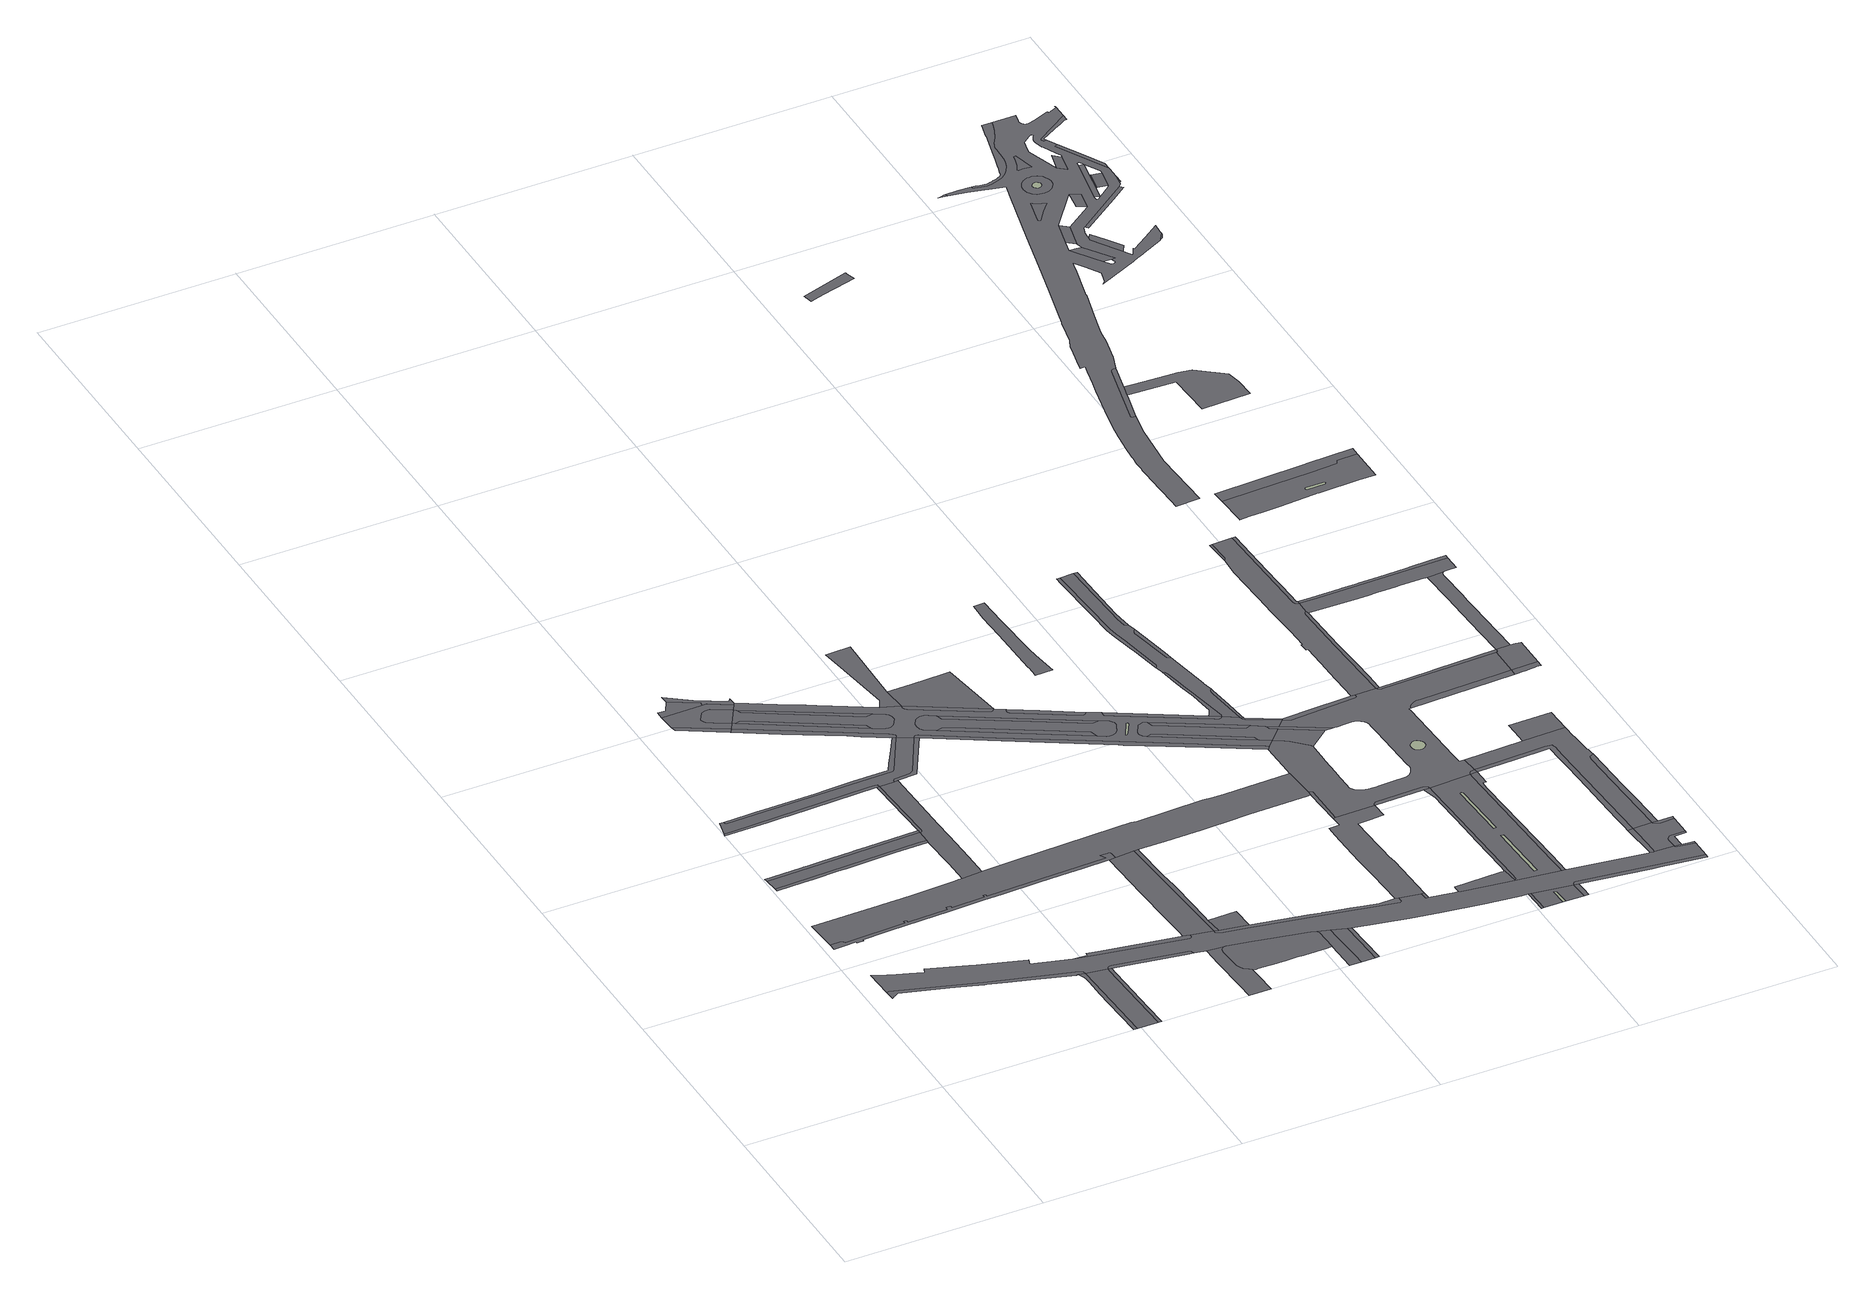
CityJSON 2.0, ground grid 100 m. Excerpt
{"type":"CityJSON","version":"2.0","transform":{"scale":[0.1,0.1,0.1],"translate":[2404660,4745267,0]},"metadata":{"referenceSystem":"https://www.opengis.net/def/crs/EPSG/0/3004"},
"CityObjects":{
"road1":{"type":"Road","geometry":[{"type":"MultiSurface","lod":"2","boundaries":[[[0,1,2,3,4,5,6]],[[7,8,9,10,11,12,13,14,15,3,2,1,0]],[[16,17,18,19,20,21,22,23,24,25,26,6,5,4]]],"semantics":{"surfaces":[{"type":"TrafficArea","Shape_Leng":176.23,"Shape_Area":799.73,"function":"1","usage":"2"},{"type":"TrafficArea","Shape_Leng":176.23,"Shape_Area":799.73,"function":"2","usage":"1"}],"values":[0,1,1]}}]},
"road2":{"type":"Road","geometry":[{"type":"MultiSurface","lod":"2","boundaries":[[[27,28,29,30,31,32]],[[33,34,33,35,36,37,38,39,40,41,42,43,32,31]],[[44,45,46,47,48,30,29,28,27]]],"semantics":{"surfaces":[{"type":"TrafficArea","Shape_Leng":127.49,"Shape_Area":666.96,"function":"1","usage":"2"},{"type":"TrafficArea","Shape_Leng":127.49,"Shape_Area":666.96,"function":"2","usage":"1"}],"values":[0,1,1]}}]},
"road3":{"type":"Road","geometry":[{"type":"MultiSurface","lod":"2","boundaries":[[[49,50,51,52,53,54,55,56,57,58,59,60,61,62,63,64,65,66,67,68,69,70,71,72,73,74]],[[75,76,77,78,74,73,72,71,70,69,68,67,66]],[[79,80,81,82,83,84,85,86,87,88,89,90,91,92,93,57,56,55,54,53,52,51,50,49]],[[94,95,96,97,98,99,65,64,63,62,61,60,59]]],"semantics":{"surfaces":[{"type":"TrafficArea","Shape_Leng":259.59,"Shape_Area":1182.95,"function":"1","usage":"2"},{"type":"TrafficArea","Shape_Leng":259.59,"Shape_Area":1182.95,"function":"2","usage":"1"}],"values":[0,1,1,1]}}]},
"road4":{"type":"Road","geometry":[{"type":"MultiSurface","lod":"2","boundaries":[[[3,15,100,101,102,103,104,105,106,75,66,65,107,108,109,110,111,4]],[[65,99,112,113,114,115,116,117,16,4,111,110,109,108,107]]],"semantics":{"surfaces":[{"type":"TrafficArea","Shape_Leng":180.24,"Shape_Area":833.12,"function":"1","usage":"2"},{"type":"TrafficArea","Shape_Leng":180.24,"Shape_Area":833.12,"function":"2","usage":"1"}],"values":[0,1]}}]},
"road5":{"type":"Road","geometry":[{"type":"MultiSurface","lod":"2","boundaries":[[[118,119,120,121,122,123,124,125,126,127,128,129,130,131,132,133,134,135,136,137,138,139,102,101,140,141,142,143,144,145,146,147,148,149,150,151,152,153,154,155,156,157,158,159,160,161,162,163,164,165,166,167,168,169,170,171,172]],[[173,174,175,176,177,178,179,180,181,182,183,184,185,186,187,188,189,190,191,172,171,170,169,168,167,166,165,164,163,162,161,160,159,158,157,156,155,154,153,152,151]]],"semantics":{"surfaces":[{"type":"TrafficArea","Shape_Leng":530.86,"Shape_Area":4802.26,"function":"1","usage":"2"},{"type":"TrafficArea","Shape_Leng":530.86,"Shape_Area":4802.26,"function":"2","usage":"1"}],"values":[0,1]}}]},
"road6":{"type":"Road","geometry":[{"type":"MultiSurface","lod":"2","boundaries":[[[192,193,194,195,196,197,198,199,200,201,202,203,204,205,206,207,208,209,210,192,211]]],"semantics":{"surfaces":[{"type":"TrafficArea","Shape_Leng":102.42,"Shape_Area":332.3,"function":"1","usage":"2"}],"values":[0]}}]},
"road7":{"type":"Road","geometry":[{"type":"MultiSurface","lod":"2","boundaries":[[[172,191,212,213,214,215,216,217,218,219,118]],[[220,221,222,223,224,225,226,227,119,118,219]]],"semantics":{"surfaces":[{"type":"TrafficArea","Shape_Leng":170.86,"Shape_Area":1087.05,"function":"1","usage":"2"},{"type":"TrafficArea","Shape_Leng":170.86,"Shape_Area":1087.05,"function":"2","usage":"1"}],"values":[0,1]}}]},
"road8":{"type":"Road","geometry":[{"type":"MultiSurface","lod":"2","boundaries":[[[228,229,230,231,232,233,234,235]]],"semantics":{"surfaces":[{"type":"TrafficArea","Shape_Leng":120.83,"Shape_Area":434.8,"function":"1","usage":"2"}],"values":[0]}}]},
"road9":{"type":"Road","geometry":[{"type":"MultiSurface","lod":"2","boundaries":[[[30,236,237,238,239,240,241,242,243,193,192,211,244,245,246,247,248,249,250,251,252,253,254,255,256,257,258,259,260,261,262,263,264,265,266,267,268,269,270,271,272,273,274,275,276,277,278,279,280,281,282,283,284,285,286,287,288,289,290,291,292,293,294,295,219,218,296,297,298,299,300,301,302,303,304,305,306,307,308,309,310,311,312,313,314,315,316,317,318,319,320,321,322,323,31]],[[270,271,270,269]],[[324,325,326,327,328,329,330,331,332,333,220,219,295,294,293,292,291,290,289,288,287,286]],[[217,334,335,336,337,302,301,300,299,298,297,296,218]],[[48,338,339,340,341,243,242,241,240,239,238,237,236,30]],[[342,343,344,345,346,347,348,349,350,351,352,353,354,355,356,357,34,33,31,323,322,321,320,319,318,317,316,315]],[[358,359,360,361,362,363,364,279,280,281,282,283,365,285,284,283,282,281,280,279,278,277]],[[366,367,268,267,266,265,264]],[[368,369,370,371,372,263,262,261,260,259]],[[211,192,210,209,208,207,206,205,204,203,202,201,200,199,373,374,375,376,377,378,379,380,381,382,383,384,385,386,248,247,246,245,244]],[[387,388,222,221,220,333]]],"semantics":{"surfaces":[{"type":"TrafficArea","Shape_Leng":826.06,"Shape_Area":5368.84,"function":"1","usage":"2"},{"type":"TrafficArea","Shape_Leng":826.06,"Shape_Area":5368.84,"function":"2","usage":"1"},{"type":"TrafficArea","Shape_Leng":121.5,"Shape_Area":806.92,"function":"2","usage":"1"},{"type":"TrafficArea","Shape_Leng":50.08,"Shape_Area":150.8,"function":"7","usage":"2"}],"values":[0,1,1,1,1,1,1,1,1,2,3]}}]},
"road10":{"type":"Road","geometry":[{"type":"MultiSurface","lod":"2","boundaries":[[[389,390,250,249,391,392,393]],[[394,251,250,390,389]],[[248,386,385,395,393,392,391,249]]],"semantics":{"surfaces":[{"type":"TrafficArea","Shape_Leng":85.32,"Shape_Area":400.27,"function":"1","usage":"2"},{"type":"TrafficArea","Shape_Leng":85.32,"Shape_Area":400.27,"function":"2","usage":"1"}],"values":[0,1,1]}}]},
"road11":{"type":"Road","geometry":[{"type":"MultiSurface","lod":"2","boundaries":[[[396,397,398,399,400,401,402,403,404,405,406,407,408,409,410,411,412,413]],[[396,407,406,405,404,403,402,401,400,399,398,397]],[[414,415,416,410,409,408,417,418,419,420,421]],[[422,423,413,412]],[[424,411,410,416,415,414,425]],[[426,427,426,428]],[[429,430,431,432,433,434,435,436,437,438,439,440,441,442,443,444,445,446,447,448,449,450,451,452,453,454,455,456,457,458,459,460,461,234,233,462,463,464,465,466,467,468,469,417,408,407,470,471,472,473,474,475,476,477,478,479,480,481,482,483,396,413,484,485,486,487,488,49,74,489,490,491,492,493,494,495,496,497,498,499,500,501,502,503,504,505,506,507,508,509,510,511,512],[513,514,515,516,517,518,519,520],[521,522,523,524,525,526,527,528,529,530,531,532,533,534,535,536,537,538,539,540,541,542,543,544,545,546,547]],[[548,549,548,550]],[[234,461,460,459,458,457,456,455]],[[551,552,434,433,432,431]],[[78,553,554,555,556,557,558,498,497,496,495,494,493,492,491,490,489,74]],[[559,560,444,443,442,441,440,439,438,437,436,435]],[[561,454,453,452,451,450,449,448,447,446,445]],[[540,539,538,537,536,535,562,563,428,426,427,533,532,531,530,529,528,527,526,525,524,523,522,564,565,566,567,568,547,546,545,544,543,542,541]],[[396,483,569,570,571,482,481,480,479,478,477,476,475,474,473,472,471,550,548,549,572,470,407]],[[573,574,429,512,575,576,577,578,510,509,508,507,506,505,504,503,502,579,580,581,582,583,500,499]],[[423,584,585,586,587,79,49,488,487,486,485,484,413]],[[455,588,589,590,591,235,234]],[[483,482,571,570,569]],[[572,549,548,550,471,470]],[[563,562,535,536,535,534,533,427,426,428]],[[576,575,512,511,510,578,577]],[[522,521,547,568,567,566,565,564]],[[501,500,583,582,581,580,579,502]],[[573,592,593,430,429,574]],[[519,518,517,516,515,514,513,520]]],"semantics":{"surfaces":[{"type":"TrafficArea","Shape_Leng":137.74,"Shape_Area":595.64,"function":"1","usage":"2"},{"type":"TrafficArea","Shape_Leng":137.74,"Shape_Area":595.64,"function":"2","usage":"1"},{"type":"TrafficArea","Shape_Leng":53.07,"Shape_Area":121.16,"function":"7","usage":"2"},{"type":"TrafficArea","Shape_Leng":1285.92,"Shape_Area":5022.82,"function":"1","usage":"2"},{"type":"TrafficArea","Shape_Leng":1285.92,"Shape_Area":5022.82,"function":"2","usage":"1"},{"type":"TrafficArea","Shape_Leng":120.96,"Shape_Area":772.69,"function":"7","usage":"2"},{"type":"TrafficArea","Shape_Leng":801.81,"Shape_Area":819.8,"function":"7","usage":"2"},{"type":"AuxiliaryTrafficArea","Shape_Leng":1285.92,"Shape_Area":5022.82,"function":"1020"}],"values":[0,1,1,1,2,3,3,3,4,4,4,4,4,4,4,4,4,5,6,6,6,6,6,6,6,7]}}]},
"road12":{"type":"Road","geometry":[{"type":"MultiSurface","lod":"2","boundaries":[[[594,595,596,597,598,599,600,601,602,603,604,605,606,607,608,609,610]]],"semantics":{"surfaces":[{"type":"TrafficArea","Shape_Leng":133.93,"Shape_Area":406.07,"function":"1","usage":"2"}],"values":[0]}}]},
"road13":{"type":"Road","geometry":[{"type":"MultiSurface","lod":"2","boundaries":[[[611,612,613,614,615,616,617,618,619,620,621,622,623,624,625,626,627,628,629,630,631,632,633,634,324,286,285,365]]],"semantics":{"surfaces":[{"type":"TrafficArea","Shape_Leng":190.57,"Shape_Area":1007.61,"function":"1","usage":"2"}],"values":[0]}}]},
"road14":{"type":"Road","geometry":[{"type":"MultiSurface","lod":"2","boundaries":[[[635,636,637,638,639,640,641,642,643,644,645,646,647,648,649,650,651,652,653,654,655,656,435,434,657,658,659,660,661,662,663,664,665,666,667,668,669,670,671,672,673,674,675,676,677]],[[678,679,680,681,682,683,684,685,646,645,644,643,642,641,640,639,638,637,636,635,686]],[[687,688,689,690,691,692,559,435,656,655,654,653,652,651,650,649,648,647]],[[693,694,695,677,676,675,674,673,672,671]],[[696,697,670,669,668,667,666,665,664,663]],[[552,698,699,700,660,659,658,657,434]]],"semantics":{"surfaces":[{"type":"TrafficArea","Shape_Leng":287.63,"Shape_Area":1324.7,"function":"1","usage":"2"},{"type":"TrafficArea","Shape_Leng":287.63,"Shape_Area":1324.7,"function":"2","usage":"1"}],"values":[0,1,1,1,1,1]}}]},
"road15":{"type":"Road","geometry":[{"type":"MultiSurface","lod":"2","boundaries":[[[701,702,703,704,705,706,259,258,707]],[[708,709,368,259,706,705]],[[257,710,707,258]],[[704,703,702,701]]],"semantics":{"surfaces":[{"type":"TrafficArea","Shape_Leng":69.16,"Shape_Area":254.69,"function":"1","usage":"2"},{"type":"TrafficArea","Shape_Leng":69.16,"Shape_Area":254.69,"function":"2","usage":"1"},{"type":"AuxiliaryTrafficArea","Shape_Leng":69.16,"Shape_Area":254.69,"function":"1020"}],"values":[0,1,1,2]}}]},
"road16":{"type":"Road","geometry":[{"type":"MultiSurface","lod":"2","boundaries":[[[276,275,276,711,712,713,714,715,716,717,718,719,720,721,277],[722,723,724,725,726,727],[728,729,730,731,732]],[[733,734,735,736,737,738,739,740,741,358,277,721,720,719,718,717]],[[742,743,744,745,746,747,748,749,716,715,714,713,712,711,276,275,274]],[[731,730,729,728,732]],[[726,725,724,723,722,727]]],"semantics":{"surfaces":[{"type":"TrafficArea","Shape_Leng":219.54,"Shape_Area":2006.05,"function":"1","usage":"2"},{"type":"TrafficArea","Shape_Leng":219.54,"Shape_Area":2006.05,"function":"2","usage":"1"},{"type":"AuxiliaryTrafficArea","Shape_Leng":219.54,"Shape_Area":2006.05,"function":"1020"}],"values":[0,1,1,2,2]}}]},
"road17":{"type":"Road","geometry":[{"type":"MultiSurface","lod":"2","boundaries":[[[750,751,752,753,754,755,756,757,758,759,760,761,762,763,764,765,766,767,499,498,558,768,769,130,129,770,771,625,624,772,773,774,775,776,777,717,716,778,779,780,781,782,783,784,785,786,787,788,789,790,791,792,793,794,795,796,797,798,797,796,799,800,801,802,803,804,805,806,807,808,431,430,593,809,810,811,812,813,814,815,816,817,818,819,820,821,822,823,824,825,826,827,828,829,830,831,832,833,834,835],[836,837,838,839,840,841,842,843,844,845,846,847,848,849,850,851,852]],[[853,854,855,551,431,808,807,806,805,804,803]],[[856,795,794,793,792,791,790,789,788]],[[733,717,777,776,775,774,773,772,624]],[[749,781,780,779,778,716]],[[857,858,859,802,801,800,799,796,797,798,860]],[[128,626,625,771,770,129]],[[592,573,499,767,766,765,764]],[[851,850,849,848,847,846,845,844,843,842,841,840,839,838,837,836,852]]],"semantics":{"surfaces":[{"type":"TrafficArea","Shape_Leng":588.27,"Shape_Area":5069.7,"function":"1","usage":"2"},{"type":"TrafficArea","Shape_Leng":588.27,"Shape_Area":5069.7,"function":"2","usage":"1"},{"type":"AuxiliaryTrafficArea","Shape_Leng":588.27,"Shape_Area":5069.7,"function":"1020"}],"values":[0,1,1,1,1,1,1,1,2]}}]},
"road18":{"type":"Road","geometry":[{"type":"MultiSurface","lod":"2","boundaries":[[[861,862,863,864,865,866,867,782,781,868,869,870,871,872,873,874,875,876,877,878,879,880,881,882,883,884,885]],[[781,749,886,887,888,889,890,891,892,893,894,895,896,897,898,878,877,876,875,874,873,872,871,870,869,868]],[[899,900,901,885,884,883,882,881,880,879]],[[867,866,902,903,904]]],"semantics":{"surfaces":[{"type":"TrafficArea","Shape_Leng":271.02,"Shape_Area":1630.91,"function":"1","usage":"2"},{"type":"TrafficArea","Shape_Leng":271.02,"Shape_Area":1630.91,"function":"2","usage":"1"},{"type":"TrafficArea","Shape_Leng":69.76,"Shape_Area":287,"function":"7","usage":"2"}],"values":[0,1,1,2]}}]},
"road19":{"type":"Road","geometry":[{"type":"MultiSurface","lod":"2","boundaries":[[[905,906,907,908,909,910,911,912,913,914,915,916,917,853,803,802,918,919,920,921,922,923,924,925,926,927,928,929,930,931,932,933,934]],[[935,936,937,938,939,940,941,942,943,929,928,927,926,925,924]],[[859,944,945,946,947,948,949,950,951,952,923,922,921,920,919,918,802]],[[953,934,933,932,931,930]]],"semantics":{"surfaces":[{"type":"TrafficArea","Shape_Leng":294.22,"Shape_Area":1814.21,"function":"1","usage":"2"},{"type":"TrafficArea","Shape_Leng":294.22,"Shape_Area":1814.21,"function":"2","usage":"1"}],"values":[0,1,1,1]}}]},
"road20":{"type":"Road","geometry":[{"type":"MultiSurface","lod":"2","boundaries":[[[878,954,955,956,269,268,957,958,959,960,961,962,963,964,965,966,967,968,879]],[[270,269,956,955,954,878,898,271]],[[367,969,970,962,961,960,959,958,957,268]],[[971,899,879,968,967,966,965,964,963]]],"semantics":{"surfaces":[{"type":"TrafficArea","Shape_Leng":85.37,"Shape_Area":413.35,"function":"1","usage":"2"},{"type":"TrafficArea","Shape_Leng":85.37,"Shape_Area":413.35,"function":"2","usage":"1"}],"values":[0,1,1,1]}}]},
"road21":{"type":"Road","geometry":[{"type":"MultiSurface","lod":"2","boundaries":[[[972,973,974,975,976,977,978,979,980]]],"semantics":{"surfaces":[{"type":"TrafficArea","Shape_Leng":63.06,"Shape_Area":139.54,"function":"1","usage":"2"}],"values":[0]}}]},
"road22":{"type":"Road","geometry":[{"type":"MultiSurface","lod":"2","boundaries":[[[923,952,981,982,983,984,985,986,987,988,989,990,991,992,993,994,995,996,997,998,924]],[[999,1000,1001,1002,1003,1004,1005,1006,1007,1008,1009,935,924,998,997,996,995]]],"semantics":{"surfaces":[{"type":"TrafficArea","Shape_Leng":170.7,"Shape_Area":778.03,"function":"1","usage":"2"},{"type":"TrafficArea","Shape_Leng":170.7,"Shape_Area":778.03,"function":"2","usage":"1"}],"values":[0,1]}}]},
"road23":{"type":"Road","geometry":[{"type":"MultiSurface","lod":"2","boundaries":[[[798,797,796,795,1010,1011,1012,1013,1014,860]],[[856,1015,1016,1017,1018,1019,1020,1021,1010,795]]],"semantics":{"surfaces":[{"type":"TrafficArea","Shape_Leng":66.86,"Shape_Area":268.27,"function":"1","usage":"2"},{"type":"TrafficArea","Shape_Leng":66.86,"Shape_Area":268.27,"function":"2","usage":"1"}],"values":[0,1]}}]},
"road24":{"type":"Road","geometry":[{"type":"MultiSurface","lod":"2","boundaries":[[[1022,1023,1024,1025,1026,1027,991,990,1028,1029,1030,1031,860,1014]]],"semantics":{"surfaces":[{"type":"TrafficArea","Shape_Leng":142.81,"Shape_Area":458.59,"function":"1","usage":"2"}],"values":[0]}}]},
"road25":{"type":"Road","geometry":[{"type":"MultiSurface","lod":"2","boundaries":[[[1032,1033,1034,1035,1036,1037,1038,1039,1040,1041,1042,1043,1044,1045,1046,1047,1048],[1049,1050,1051,1052,1053,1054,1055,1056,1057]],[[1058,1059,1060,1061,1048,1047,1046,1045,1044,1043]],[[1056,1055,1054,1053,1052,1051,1050,1049,1057]]],"semantics":{"surfaces":[{"type":"TrafficArea","Shape_Leng":186.52,"Shape_Area":1593.21,"function":"1","usage":"2"},{"type":"TrafficArea","Shape_Leng":186.52,"Shape_Area":1593.21,"function":"2","usage":"1"},{"type":"AuxiliaryTrafficArea","Shape_Leng":186.52,"Shape_Area":1593.21,"function":"1020"}],"values":[0,1,2]}}]},
"road26":{"type":"Road","geometry":[{"type":"MultiSurface","lod":"2","boundaries":[[[1062,1063,1064]],[[1065,1066,1067,1068,1069,1070,1071,1072,1073,1074,1075,1076,1077,1078,1079,1080,1081,1082,1083,1084,1085,1086,1087,1088,1089,1090,1091,1092,1093,1094,1095,1096,1097,1098,1099,1100,1101,1102,1103,1104,1105,1106,1107,1108,1109,1110,1111,1112,1113,1114,1115,1116,1117,1118,1119,1120,1121,1122,1123,1124,1125,1126,1127,1128,1129,1130,1131,1132,1133,1134,1135,1136,1137,1138,1139,1140,1141,1142,1143,1144,1145,1146,1147,1148,1149,1150,1151,1152,1153,1154,1155,1156,1157,1158,1159,1160,1161,1162,1163,1164,1165,1166,1167,1168,1169,1170,1171,1172,1173,1174,1175,1176,1177,1178,1179,1180,1181,1182,1183,1184,1185,1186,1187,1188,1189,1190,1191,1192,1193,1194,1195,1196,1197,1198,1199,1200,1201,1202,1203,1204,1205,1206,1207,1208,1209,1210,1211,1212,1213,1214,1215,1216,1217,1218,1219,1220,1221,1222,1223,1224,1225,1226,1227,1228,1229,1230,1231,1232,1233,1234],[1235,1236,1237,1238,1239,1240,1241,1242,1243,1244,1245,1246,1247,1248,1249,1250,1251,1252],[1253,1254,1255,1256,1257,1258,1259,1260,1261,1262],[1263,1264,1265,1266,1267,1268,1269,1270,1271,1272],[1273,1274,1275,1276,1277,1278,1279,1280,1281,1282,1283,1284,1285,1286,1287,1288,1289,1290,1291,1292,1293,1294,1295,1296,1297,1298,1299,1300,1301,1302,1303,1304,1305,1306,1307,1308],[1309,1310,1311,1312,1313,1314,1315,1316,1317,1318,1319,1320,1321,1322,1323,1324,1325,1326,1327,1328,1329],[1330,1331,1332,1333,1334,1335,1336,1337,1338,1339,1340,1341,1342,1343,1344,1345]],[[1346,1347,1348,1349,1350,1133,1132]],[[1261,1260,1259,1258,1257,1256,1255,1254,1253,1262]],[[1307,1306,1305,1304,1303,1302,1301,1300,1299,1298,1297,1296,1295,1294,1293,1292,1291,1290,1289,1288,1287,1286,1285,1284,1283,1282,1281,1280,1279,1278,1277,1276,1275,1274,1273,1308],[1351,1352,1353,1354,1355,1356,1357,1358,1359,1360,1361,1362]],[[1220,1363,1364,1365,1366,1367,1368,1369,1221,1220,1219]],[[1370,1371,1372,1373,1374,1375,1376,1377,1378,1379,1380,1381,1382,1383,1384,1385,1386,1387,1388,1389,1390,1391,1392,1393,1394,1395,1396,1397,1398,1399,1400,1130,1129,1128,1127,1126,1125,1124,1123,1122,1121,1120,1119,1118,1117,1116,1115,1114,1113,1112,1111]],[[1401,1402,1403,1404,1405,1088,1087,1086,1085,1084]],[[1271,1270,1269,1268,1267,1266,1265,1264,1263,1272]],[[1406,1407,1408,1409,1193,1192,1191,1190,1189,1188,1187,1186,1185,1184,1183,1182]],[[1334,1330,1345,1342]],[[1077,1076,1410]],[[1411,1245,1244,1243]],[[1412,1413,1414,1067,1066,1065,1234]],[[1415,1416,1415,1241]],[[1246,1242,1241,1415,1416,1247]],[[1417,1418,1081,1080,1079,1419]],[[1420,1421,1422,1423,1424,1425,1426,1427,1428,1429,1430,1408,1407]],[[1431,1432,1310,1309,1329]],[[1433,1240,1239,1238,1251,1250,1249]],[[1434,1339,1338,1435]],[[1073,1072,1071,1436,1437,1438]],[[1361,1360,1359,1358,1357,1356,1355,1354,1353,1352,1351,1362]]],"semantics":{"surfaces":[{"type":"TrafficArea","Shape_Leng":1147.06,"Shape_Area":6556.05,"function":"1","usage":"2"},{"type":"TrafficArea","Shape_Leng":1147.06,"Shape_Area":6556.05,"function":"2","usage":"1"},{"type":"TrafficArea","Shape_Leng":54.71,"Shape_Area":58.28,"function":"7","usage":"2"},{"type":"TrafficArea","Shape_Leng":10.42,"Shape_Area":1.79,"function":"7","usage":"2"},{"type":"TrafficArea","Shape_Leng":30.19,"Shape_Area":48.01,"function":"7","usage":"2"},{"type":"TrafficArea","Shape_Leng":44.32,"Shape_Area":73.04,"function":"7","usage":"2"},{"type":"TrafficArea","Shape_Leng":37.13,"Shape_Area":60.61,"function":"7","usage":"2"},{"type":"TrafficArea","Shape_Leng":61.04,"Shape_Area":55.54,"function":"7","usage":"2"},{"type":"TrafficArea","Shape_Leng":147.15,"Shape_Area":776.61,"function":"7","usage":"2"},{"type":"TrafficArea","Shape_Leng":29.19,"Shape_Area":41.6,"function":"7","usage":"2"},{"type":"TrafficArea","Shape_Leng":46.9,"Shape_Area":84.39,"function":"7","usage":"2"},{"type":"TrafficArea","Shape_Leng":30.06,"Shape_Area":50.25,"function":"7","usage":"2"},{"type":"TrafficArea","Shape_Leng":73.76,"Shape_Area":78.8,"function":"7","usage":"2"},{"type":"AuxiliaryTrafficArea","Shape_Leng":1147.06,"Shape_Area":6556.05,"function":"1020"}],"values":[0,0,1,1,1,1,1,1,1,1,2,3,4,5,6,6,7,8,9,10,11,12,13]}}]},
"road27":{"type":"Road","geometry":[{"type":"MultiSurface","lod":"2","boundaries":[[[1099,1098,1097,1096,1097,1098,1099,1100]]],"semantics":{"surfaces":[{"type":"TrafficArea","Shape_Leng":11.23,"Shape_Area":1.24,"function":"1","usage":"2"}],"values":[0]}}]}
},
"vertices":[
[19,1692,0],[756,1720,0],[785,1719,0],[793,1718,0],[794,1785,0],[293,1769,0],[12,1760,0],[20,1675,0],[154,1679,0],[207,1681,0],[213,1681,0],[334,1686,0],[372,1687,0],[581,1694,0],[619,1696,0],[793,1702,0],[794,1802,0],[532,1795,0],[479,1793,0],[445,1792,0],[418,1791,0],[340,1789,0],[314,1788,0],[230,1786,0],[209,1785,0],[197,1785,0],[11,1780,0],
[1088,2,0],[1073,375,0],[1070,454,0],[1072,469,0],[968,485,0],[984,2,0],[932,491,0],[925,490,0],[937,481,0],[944,471,0],[948,459,0],[950,447,0],[951,417,0],[952,348,0],[952,315,0],[955,237,0],[964,2,0],[1104,2,0],[1100,124,0],[1092,341,0],[1089,424,0],[1088,466,0],
[1029,2480,0],[908,2264,0],[898,2256,0],[525,2248,0],[56,2237,0],[49,2238,0],[45,2243,0],[44,2250,0],[44,2255,0],[25,2255,0],[5,2172,0],[41,2174,0],[741,2200,0],[759,2201,0],[777,2200,0],[791,2195,0],[795,2183,0],[867,2185,0],[869,2195,0],[878,2203,0],[886,2205,0],[960,2211,0],[970,2215,0],[977,2221,0],[1093,2437,0],[1098,2445,0],[886,2186,0],[985,2194,0],[1015,2249,0],[1120,2435,0],[1011,2488,0],[949,2384,0],[908,2316,0],[883,2273,0],[775,2273,0],[773,2273,0],[744,2272,0],[742,2273,0],[700,2271,0],[554,2264,0],[525,2263,0],[518,2263,0],[246,2260,0],[218,2259,0],[165,2258,0],[1,2157,0],[216,2162,0],[302,2165,0],[321,2166,0],[455,2171,0],[778,2182,0],
[801,1510,0],[804,1385,0],[907,1394,0],[904,1518,0],[899,1707,0],[896,1803,0],[890,2021,0],[804,1939,0],[810,1813,0],[810,1802,0],[808,1792,0],[803,1787,0],[778,2173,0],[778,2172,0],[785,2021,0],[785,2009,0],[787,1967,0],[789,1925,0],
[1585,1223,0],[1608,1224,0],[1744,1226,0],[1860,1228,0],[1925,1230,0],[1986,1232,0],[2059,1234,0],[2172,1238,0],[2285,1241,0],[2475,1247,0],[2489,1247,0],[2489,1278,0],[2480,1437,0],[2150,1429,0],[2088,1427,0],[2039,1432,0],[1702,1419,0],[1673,1424,0],[1603,1422,0],[1454,1416,0],[1090,1401,0],[1030,1399,0],[786,1384,0],[767,1382,0],[674,1378,0],[666,1377,0],[619,1375,0],[536,1372,0],[510,1370,0],[486,1369,0],[435,1369,0],[380,1368,0],[34,1364,0],[43,1198,0],[100,1200,0],[115,1185,0],[419,1196,0],[418,1211,0],[435,1212,0],[436,1197,0],[637,1204,0],[637,1220,0],[662,1220,0],[663,1206,0],[828,1213,0],[827,1228,0],[842,1229,0],[843,1214,0],[1449,1234,0],[1433,1262,0],[1472,1262,0],[1477,1261,0],[1484,1257,0],[1488,1250,0],[1490,1215,0],[45,1159,0],[91,1162,0],[157,1165,0],[158,1156,0],[191,1157,0],[191,1167,0],[314,1173,0],[337,1174,0],[399,1176,0],[417,1177,0],[639,1185,0],[677,1186,0],[809,1191,0],[916,1195,0],[1096,1201,0],[1151,1203,0],[1256,1206,0],[1314,1208,0],[1456,1212,0],
[1610,387,0],[1529,392,0],[1533,283,0],[1542,90,0],[1545,2,0],[1655,2,0],[1650,115,0],[1648,172,0],[1635,181,0],[1628,185,0],[1614,199,0],[1604,215,0],[1597,234,0],[1595,260,0],[1593,305,0],[1592,334,0],[1591,348,0],[1594,371,0],[1600,379,0],[1625,386,0],
[1468,917,0],[1469,886,0],[1476,736,0],[1479,661,0],[1484,572,0],[1485,542,0],[1520,535,0],[1626,513,0],[1649,508,0],[1643,562,0],[1640,599,0],[1639,628,0],[1628,884,0],[1627,906,0],[1619,1001,0],[1608,1214,0],
[1159,3195,0],[1081,3193,0],[1035,3192,0],[1051,3074,0],[1093,2769,0],[1068,2724,0],[1158,2688,0],[1150,2815,0],
[1073,476,0],[1079,483,0],[1089,485,0],[1097,485,0],[1454,424,0],[1466,419,0],[1471,408,0],[1472,402,0],[1741,364,0],[1842,344,0],[1970,320,0],[2026,308,0],[2038,302,0],[2098,283,0],[2170,260,0],[2189,254,0],[2454,200,0],[2603,177,0],[2603,178,0],[2805,149,0],[2981,129,0],[3013,126,0],[3026,124,0],[3228,97,0],[3230,107,0],[3239,117,0],[3248,118,0],[3861,35,0],[3861,136,0],[3801,143,0],[3776,147,0],[3767,151,0],[3766,157,0],[3668,161,0],[3663,159,0],[3646,162,0],[3640,162,0],[3253,215,0],[3247,216,0],[3241,217,0],[3233,218,0],[3010,247,0],[2872,264,0],[2745,283,0],[2736,285,0],[2726,286,0],[2664,295,0],[2602,305,0],[2589,307,0],[2586,346,0],[2483,363,0],[2484,351,0],[2483,343,0],[2481,333,0],[2474,330,0],[2114,400,0],[1789,463,0],[1648,488,0],[1630,494,0],[1627,499,0],[1520,529,0],[1520,522,0],[1515,514,0],[1506,511,0],[1495,511,0],[1077,586,0],[967,609,0],[777,663,0],[785,691,0],[561,765,0],[529,776,0],[337,844,0],[326,819,0],[262,842,0],[207,862,0],[167,877,0],[143,886,0],[106,904,0],[101,909,0],[106,760,0],[116,760,0],[138,755,0],[161,749,0],[525,631,0],[834,541,0],[950,511,0],[959,506,0],[965,497,0],[2465,366,0],[2386,364,0],[2316,379,0],[2252,393,0],[2175,409,0],[2127,418,0],[2126,419,0],[2123,419,0],[2070,429,0],[1790,482,0],[1477,543,0],[1095,609,0],[1039,620,0],[1036,602,0],[1199,448,0],[1252,439,0],[1264,437,0],[1439,408,0],[108,704,0],[125,717,0],[126,717,0],[129,719,0],[145,730,0],[372,660,0],[493,622,0],[498,620,0],[505,618,0],[512,616,0],[523,612,0],[533,609,0],[555,602,0],[624,582,0],[724,551,0],[724,552,0],[3001,334,0],[2995,334,0],[2996,333,0],[2995,333,0],[2982,334,0],[2743,324,0],[2744,313,0],[2601,344,0],[3861,151,0],[3800,156,0],[3250,94,0],[3597,48,0],[3608,47,0],[3635,44,0],[3861,17,0],[1653,170,0],[1664,166,0],[1675,166,0],[1700,165,0],[1702,165,0],[1738,165,0],[1749,165,0],[1818,165,0],[1871,165,0],[1903,165,0],[1936,165,0],[2018,166,0],[2046,166,0],[2044,290,0],[1786,602,0],[1744,601,0],
[2180,2,0],[2177,58,0],[2099,225,0],[2108,61,0],[2111,2,0],[2200,2,0],[2052,2,0],
[421,2915,0],[347,2954,0],[322,2969,0],[313,2981,0],[307,2996,0],[309,3007,0],[330,3040,0],[336,3047,0],[350,3053,0],[365,3056,0],[381,3053,0],[472,3003,0],[492,3037,0],[387,3097,0],[364,3097,0],[160,3093,0],[165,3010,0],[398,2877,0],[234,3194,0],[299,3158,0],[370,3117,0],[500,3052,0],[499,3086,0],[487,3068,0],[345,3150,0],[231,3233,0],[169,2980,0],[385,2854,0],[160,3135,0],[201,3135,0],[1548,2361,0],[1275,2518,0],[1595,2334,0],[2547,1809,0],[2599,1780,0],[2634,1818,0],[2486,1898,0],[2477,1906,0],[2473,1921,0],[2405,1964,0],[2399,1954,0],[2388,1953,0],[2379,1954,0],[2365,1962,0],[1975,2188,0],[1946,2205,0],[1937,2213,0],[1935,2224,0],[1939,2236,0],[1878,2269,0],[1867,2258,0],[1859,2254,0],[1853,2254,0],[1844,2259,0],[1566,2421,0],[1562,2427,0],[1560,2434,0],[1562,2444,0],[1566,2451,0],[1518,2480,0],[1511,2469,0],[1504,2466,0],[1495,2467,0],[1170,2654,0],[1161,2664,0],[1157,2673,0],[1063,2726,0],[1062,2726,0],[822,2866,0],[807,2873,0],[794,2881,0],[780,2889,0],[741,2911,0],[723,2920,0],[486,2994,0],[1016,2691,0],[1061,2670,0],[1071,2662,0],[1080,2651,0],[1087,2636,0],[1088,2613,0],[1062,2574,0],[1048,2565,0],[1035,2564,0],[1022,2565,0],[996,2575,0],[962,2595,0],[435,2908,0],[716,2693,0],[1014,2520,0],[1029,2512,0],[1038,2503,0],[1037,2495,0],[1106,2457,0],[1113,2459,0],[1126,2456,0],[1428,2279,0],[1779,2076,0],[2104,1888,0],[2381,1728,0],[2479,1673,0],[2488,1667,0],[2492,1664,0],[2524,1698,0],[2471,1729,0],[2441,1746,0],[2035,1981,0],[2030,1983,0],[2019,1992,0],[2010,2009,0],[2011,2026,0],[2035,2071,0],[2042,2078,0],[2068,2083,0],[2086,2075,0],[2387,1904,0],[2490,1845,0],[1995,2106,0],[2000,2112,0],[2006,2110,0],[2008,2104,0],[1970,2038,0],[1961,2031,0],[1957,2035,0],[1961,2044,0],[1547,2257,0],[1216,2450,0],[1170,2476,0],[1164,2482,0],[1155,2495,0],[1150,2514,0],[1152,2534,0],[1168,2563,0],[1183,2574,0],[1199,2578,0],[1217,2576,0],[1233,2568,0],[1267,2547,0],[1641,2332,0],[1898,2185,0],[1903,2183,0],[1938,2163,0],[1944,2158,0],[1954,2142,0],[1954,2125,0],[1949,2111,0],[1934,2080,0],[1920,2065,0],[1905,2061,0],[1890,2061,0],[1877,2063,0],[1840,2086,0],[824,2777,0],[638,2887,0],[980,2685,0],[2640,1826,0],[2488,1912,0],[1494,2214,0],[1893,1980,0],[1912,1968,0],[2079,1874,0],[2231,1788,0],[2476,1646,0],[2355,1994,0],[2176,2098,0],[1695,2376,0],[1865,2179,0],[1623,2318,0],[1250,2458,0],[1281,2440,0],[1569,2274,0],[1646,2229,0],[1828,2124,0],[464,2914,0],[803,2714,0],[954,2625,0],[492,2973,0],[2585,1765,0],[2554,1783,0],[2462,1835,0],[2398,1871,0],[2222,1973,0],[2093,2047,0],[2047,1985,0],[2062,1990,0],[2314,1843,0],[2429,1776,0],[2465,1755,0],[585,2737,0],[667,2691,0],[838,2594,0],[892,2560,0],[1475,2800,0],[1472,2822,0],[1441,2822,0],[1282,2818,0],[2769,1658,0],[2810,1660,0],
[1803,2688,0],[1802,2628,0],[1802,2626,0],[1889,2626,0],[1880,2711,0],[1874,2766,0],[1868,2821,0],[1866,2856,0],[1865,2865,0],[1858,3026,0],[1856,3072,0],[1850,3225,0],[1794,3221,0],[1793,3121,0],[1793,3054,0],[1795,2975,0],[1803,2695,0],
[2592,620,0],[2588,669,0],[2584,719,0],[2583,742,0],[2582,770,0],[2581,799,0],[2580,829,0],[2579,860,0],[2576,954,0],[2576,955,0],[2652,958,0],[2665,958,0],[2711,961,0],[2706,1044,0],[2510,1042,0],[2496,1042,0],[2499,984,0],[2446,982,0],[2446,921,0],[2446,872,0],[2446,819,0],[2451,699,0],[2454,632,0],[2457,568,0],
[2240,3242,0],[2255,2948,0],[2260,2835,0],[2263,2792,0],[2269,2744,0],[2282,2680,0],[2300,2577,0],[2321,2459,0],[2322,2453,0],[2321,2443,0],[2316,2434,0],[2311,2430,0],[2321,2391,0],[2333,2382,0],[2339,2363,0],[2349,2306,0],[2359,2252,0],[2370,2195,0],[2401,2024,0],[2405,2004,0],[2408,1989,0],[2410,1975,0],[2448,2137,0],[2447,2156,0],[2451,2168,0],[2458,2173,0],[2445,2234,0],[2447,2233,0],[2406,2473,0],[2394,2475,0],[2389,2482,0],[2345,2701,0],[2345,2712,0],[2347,2724,0],[2352,2731,0],[2358,2736,0],[2350,2782,0],[2336,2783,0],[2331,2791,0],[2325,2846,0],[2322,2903,0],[2316,3054,0],[2309,3245,0],[2225,3208,0],[2230,3099,0],[2231,3039,0],[2237,2923,0],[2244,2784,0],[2251,2746,0],[2278,2605,0],[2282,2586,0],[2224,3242,0],[2334,2302,0],[2347,2235,0],[2362,2159,0],[2371,2087,0],[2378,2034,0],[2362,2006,0],[2338,2881,0],[2332,3078,0],[2328,3246,0],[2398,2518,0],[2381,2613,0],[2485,1935,0],[2474,2033,0],[2459,2163,0],
[3124,2,0],[3120,89,0],[3138,88,0],[3141,2,0],[3231,2,0],[3226,89,0],[3030,2,0],[3254,2,0],[3253,43,0],[3017,2,0],
[3229,227,0],[3228,237,0],[3226,310,0],[3197,1040,0],[3197,1057,0],[3199,1064,0],[2990,1051,0],[2991,1027,0],[2997,883,0],[3019,300,0],[3020,258,0],[3134,274,0],[3119,274,0],[3114,371,0],[3107,583,0],[3120,581,0],[3123,553,0],[3118,649,0],[3105,647,0],[3092,954,0],[3100,958,0],[3105,949,0],[2959,1053,0],[2978,971,0],[2980,971,0],[2978,970,0],[2980,925,0],[2984,803,0],[2987,714,0],[2991,592,0],[2998,381,0],[3242,346,0],[3217,929,0],[3217,937,0],[3217,938,0],[3217,979,0],[3218,979,0],[3235,980,0],[3233,1066,0],
[2741,1170,0],[2728,1173,0],[2717,1175,0],[2697,1182,0],[2684,1191,0],[2674,1203,0],[2667,1218,0],[2666,1247,0],[2666,1304,0],[2665,1359,0],[2664,1397,0],[2664,1454,0],[2665,1468,0],[2667,1558,0],[2666,1573,0],[2660,1587,0],[2590,1654,0],[2570,1671,0],[2478,1555,0],[2479,1465,0],[2503,1271,0],[2507,1262,0],[2707,1054,0],[2712,1061,0],[2720,1067,0],[2956,1076,0],[2975,1075,0],[2985,1067,0],[3200,1072,0],[3208,1082,0],[3221,1087,0],[3231,1087,0],[3224,1176,0],[3213,1175,0],[3198,1175,0],[3196,1228,0],[3182,1627,0],[3179,1637,0],[3187,1637,0],[3195,1653,0],[3205,1662,0],[3219,1672,0],[3237,1678,0],[3258,1678,0],[3655,1692,0],[3725,1695,0],[3727,1846,0],[3732,1848,0],[3735,1853,0],[3148,1827,0],[3136,1827,0],[3125,1832,0],[3120,1842,0],[3014,1842,0],[3014,1837,0],[3014,1828,0],[3008,1821,0],[2995,1819,0],[2668,1799,0],[2820,1660,0],[2831,1660,0],[2876,1662,0],[2906,1663,0],[2918,1662,0],[2931,1657,0],[2945,1648,0],[2959,1637,0],[2965,1623,0],[2968,1609,0],[2968,1600,0],[2969,1589,0],[2971,1542,0],[2981,1261,0],[2982,1240,0],[2980,1225,0],[2976,1215,0],[2974,1211,0],[2967,1197,0],[2951,1184,0],[2942,1180,0],[2932,1176,0],[2917,1175,0],[2885,1174,0],[2790,1170,0],[2779,1170,0],[2758,1170,0],[3102,1404,0],[3114,1396,0],[3121,1387,0],[3125,1374,0],[3125,1360,0],[3120,1350,0],[3110,1341,0],[3097,1335,0],[3087,1335,0],[3074,1339,0],[3063,1347,0],[3058,1356,0],[3056,1370,0],[3059,1384,0],[3066,1394,0],[3077,1402,0],[3089,1406,0],[2994,1842,0],[2753,1831,0],[2692,1828,0],[3723,1657,0],[3429,1853,0],[3391,1852,0],[3137,1842,0],[3736,1865,0],
[3759,972,0],[3758,995,0],[3751,995,0],[3746,1111,0],[3744,1112,0],[3741,1190,0],[3524,1184,0],[3247,1088,0],[3546,1099,0],[3593,1101,0],[3605,1102,0],[3617,1100,0],[3628,1096,0],[3632,1089,0],[3634,1077,0],[3635,1049,0],[3635,1009,0],[3661,361,0],[3757,365,0],[3741,725,0],[3733,918,0],[3734,931,0],[3738,943,0],[3751,950,0],[3760,952,0],[3426,1072,0],[3606,1079,0],[3610,993,0],[3611,993,0],[3611,984,0],[3613,922,0],[3617,822,0],[3620,742,0],[3625,611,0],[3626,534,0],[3630,466,0],[3633,393,0],[3634,361,0],[3787,364,0],[3778,562,0],[3772,681,0],[3736,1322,0],[3522,1318,0],[3523,1262,0],
[2955,2921,0],[2965,2618,0],[2966,2599,0],[2972,2492,0],[2973,2478,0],[2976,2405,0],[2980,2292,0],[2972,2292,0],[2973,2247,0],[2985,2247,0],[2989,2078,0],[2988,2048,0],[2989,1982,0],[3118,1847,0],[3102,2214,0],[3094,2494,0],[3096,2503,0],[3100,2509,0],[3107,2513,0],[3109,2582,0],[3101,2582,0],[3092,2585,0],[3087,2596,0],[3085,2607,0],[3066,3164,0],[2965,3160,0],[2969,3050,0],[2969,3042,0],[2965,3031,0],[2959,3025,0],[3109,2597,0],[3103,2597,0],[3102,2610,0],[3101,2643,0],[3097,2748,0],[3097,2775,0],[3090,2957,0],[3088,3022,0],[3083,3165,0],[3137,1853,0],[3133,1942,0],[3131,1987,0],[3131,2003,0],[3127,2075,0],[3122,2183,0],[3122,2185,0],[3120,2216,0],[3111,2496,0],[2953,3160,0],
[3663,317,0],[3669,176,0],[3669,166,0],[3765,164,0],[3761,203,0],[3764,221,0],[3776,234,0],[3784,238,0],[3861,239,0],[3861,346,0],[3802,344,0],[3792,343,0],[3781,344,0],[3770,348,0],[3760,356,0],[3798,225,0],[3861,227,0],[3861,365,0],
[2445,5756,0],[2443,5763,0],[2442,5766,0],[2194,5687,0],[2197,5676,0],[2205,5639,0],[2280,5660,0],[2416,5698,0],[2458,5710,0],
[3365,2495,0],[3413,2494,0],[3458,2497,0],[3501,2497,0],[3552,2498,0],[3572,2498,0],[3698,2500,0],[3698,2499,0],[3703,2499,0],[3711,2500,0],[3793,2502,0],[3806,2507,0],[3820,2507,0],[3861,2509,0],[3861,2591,0],[3761,2587,0],[3204,2581,0],[3117,2582,0],[3861,2611,0],[3779,2608,0],[3677,2605,0],[3665,2605,0],[3519,2601,0],[3418,2599,0],[3412,2599,0],[3404,2599,0],[3334,2598,0],[3320,2598,0],[3153,2597,0],
[3861,1700,0],[3861,1863,0],[3860,1863,0],[3834,1866,0],[3809,1868,0],[3740,1658,0],[3769,1660,0],[3778,1661,0],[3811,1663,0],[3827,1664,0],[3839,1665,0],[3861,1666,0],
[3799,2102,0],[3795,2187,0],[3792,2255,0],[3791,2306,0],[3785,2474,0],[3786,2492,0],[3719,2309,0],[3721,2252,0],[3727,2098,0],[3730,2011,0],
[3161,3281,0],[3161,3274,0],[3210,3276,0],[3286,3280,0],[3361,3283,0],[3362,3283,0],[3548,3295,0],[3568,3297,0],[3572,3297,0],[3775,3303,0],[3861,3306,0],[3861,3485,0],[3756,3481,0],[3747,3460,0],[3612,3454,0],[3336,3443,0],[3155,3436,0],[3625,3361,0],[3632,3356,0],[3632,3350,0],[3628,3345,0],[3538,3343,0],[3532,3346,0],[3531,3351,0],[3533,3357,0],[3538,3359,0],[3861,3532,0],[3625,3522,0],[3620,3522,0],[3152,3503,0],
[3859,6478,0],[3861,6473,0],[3861,6478,0],[3606,5379,0],[3533,5493,0],[3534,5505,0],[3538,5548,0],[3540,5555,0],[3551,5586,0],[3560,5593,0],[3765,5746,0],[3839,5800,0],[3849,5810,0],[3852,5818,0],[3853,5830,0],[3861,5877,0],[3861,5940,0],[3861,5948,0],[3719,6203,0],[3736,6212,0],[3730,6224,0],[3721,6240,0],[3708,6264,0],[3695,6258,0],[3686,6276,0],[3689,6284,0],[3861,6401,0],[3861,6466,0],[3813,6446,0],[3810,6454,0],[3809,6455,0],[3809,6457,0],[3804,6454,0],[3795,6451,0],[3743,6428,0],[3707,6417,0],[3701,6415,0],[3695,6414,0],[3690,6412,0],[3684,6414,0],[3678,6416,0],[3671,6421,0],[3665,6429,0],[3663,6434,0],[3663,6435,0],[3661,6440,0],[3661,6446,0],[3661,6452,0],[3671,6495,0],[3553,6495,0],[3548,6476,0],[3532,6431,0],[3512,6387,0],[3488,6346,0],[3483,6335,0],[3479,6324,0],[3477,6312,0],[3477,6301,0],[3474,6227,0],[3468,6195,0],[3456,6164,0],[3440,6136,0],[3420,6111,0],[3396,6095,0],[3370,6083,0],[3342,6075,0],[3314,6071,0],[3243,6084,0],[3246,6097,0],[3180,6100,0],[3115,6097,0],[3118,6083,0],[3209,6069,0],[3368,6029,0],[3383,6025,0],[3382,6017,0],[3365,5949,0],[3291,5637,0],[3240,5421,0],[3192,5222,0],[3152,5052,0],[3134,4986,0],[3134,4983,0],[3132,4978,0],[3115,4904,0],[3105,4847,0],[3085,4801,0],[3075,4754,0],[3054,4656,0],[3049,4635,0],[3073,4636,0],[3076,4636,0],[3068,4600,0],[3046,4505,0],[3033,4447,0],[3001,4298,0],[2985,4215,0],[2972,4141,0],[2969,4117,0],[2965,4092,0],[2958,4035,0],[2954,3991,0],[2948,3934,0],[2948,3925,0],[2947,3913,0],[2946,3897,0],[2944,3882,0],[2944,3862,0],[2944,3843,0],[2944,3825,0],[2944,3806,0],[2945,3766,0],[2946,3726,0],[2949,3636,0],[2952,3547,0],[2953,3496,0],[2954,3496,0],[3074,3500,0],[3062,3831,0],[3082,4071,0],[3104,4193,0],[3093,4192,0],[3086,4194,0],[3083,4198,0],[3082,4205,0],[3084,4212,0],[3131,4411,0],[3164,4550,0],[3167,4557,0],[3173,4561,0],[3180,4562,0],[3190,4561,0],[3219,4642,0],[3247,4764,0],[3256,4837,0],[3270,4894,0],[3276,4916,0],[3286,4958,0],[3288,4965,0],[3329,5118,0],[3328,5128,0],[3330,5135,0],[3375,5319,0],[3376,5326,0],[3387,5370,0],[3425,5314,0],[3465,5245,0],[3462,5229,0],[3451,5180,0],[3435,5163,0],[3573,5228,0],[3635,5258,0],[3667,5273,0],[3673,5276,0],[3700,5290,0],[3703,5292,0],[3707,5294,0],[3815,5348,0],[3818,5354,0],[3844,5397,0],[3844,5410,0],[3845,5416,0],[3846,5439,0],[3847,5449,0],[3849,5460,0],[3797,5422,0],[3765,5399,0],[3687,5344,0],[3683,5339,0],[3678,5346,0],[3656,5304,0],[3643,5323,0],[3628,5346,0],[3558,5289,0],[3548,5282,0],[3537,5285,0],[3514,5318,0],[3494,5347,0],[3415,5462,0],[3430,5525,0],[3462,5656,0],[3611,5848,0],[3657,5821,0],[3638,5724,0],[3500,5623,0],[3468,5492,0],[3472,5475,0],[3477,5458,0],[3574,5317,0],[3553,5317,0],[3560,5296,0],[3443,5851,0],[3457,5844,0],[3471,5839,0],[3490,5832,0],[3447,5781,0],[3405,5727,0],[3396,5731,0],[3395,5736,0],[3425,5862,0],[3431,5861,0],[3487,6118,0],[3503,6151,0],[3513,6183,0],[3520,6216,0],[3530,6219,0],[3544,6165,0],[3556,6112,0],[3532,6114,0],[3511,6115,0],[3491,6114,0],[3447,5995,0],[3452,6006,0],[3458,6017,0],[3467,6026,0],[3476,6033,0],[3487,6039,0],[3499,6043,0],[3511,6044,0],[3523,6044,0],[3535,6041,0],[3546,6037,0],[3557,6030,0],[3566,6022,0],[3573,6013,0],[3579,6002,0],[3583,5990,0],[3585,5978,0],[3584,5966,0],[3582,5954,0],[3577,5943,0],[3570,5933,0],[3562,5924,0],[3553,5917,0],[3542,5911,0],[3530,5907,0],[3518,5906,0],[3506,5906,0],[3494,5909,0],[3483,5913,0],[3473,5919,0],[3464,5927,0],[3456,5937,0],[3450,5947,0],[3447,5959,0],[3445,5971,0],[3445,5983,0],[3691,6022,0],[3652,6053,0],[3598,6219,0],[3601,6240,0],[3614,6292,0],[3636,6310,0],[3643,6315,0],[3666,6330,0],[3672,6324,0],[3663,6312,0],[3659,6305,0],[3655,6297,0],[3653,6289,0],[3652,6280,0],[3653,6271,0],[3667,6224,0],[3669,6219,0],[3699,6158,0],[3705,6148,0],[3714,6129,0],[3712,6119,0],[3748,6024,0],[3750,6043,0],[3759,6046,0],[3768,6031,0],[3773,6021,0],[3813,5949,0],[3815,5943,0],[3817,5935,0],[3815,5928,0],[3797,5829,0],[3795,5825,0],[3792,5820,0],[3727,5771,0],[3711,5758,0],[3702,5756,0],[3702,5778,0],[3107,6096,0],[3093,6093,0],[3082,6091,0],[3074,6090,0],[3095,6086,0],[3496,5988,0],[3505,5994,0],[3516,5996,0],[3526,5992,0],[3533,5983,0],[3535,5973,0],[3531,5962,0],[3522,5955,0],[3511,5954,0],[3500,5958,0],[3493,5967,0],[3491,5978,0],[3824,5354,0],[3826,5356,0],[3830,5359,0],[3834,5364,0],[3838,5371,0],[3841,5378,0],[3843,5385,0],[3499,6495,0],[3480,6415,0],[3480,6408,0],[3477,6397,0],[3474,6385,0],[3450,6292,0],[3440,6256,0],[3432,6224,0],[3423,6191,0],[3416,6163,0],[3411,6145,0],[3404,6117,0],[3395,6111,0],[3383,6105,0],[3375,6101,0],[3369,6099,0],[3363,6097,0],[3355,6095,0],[3348,6093,0],[3341,6091,0],[3335,6089,0],[3334,6089,0],[3326,6087,0],[3320,6086,0],[3312,6086,0],[3307,6086,0],[3301,6087,0],[3297,6088,0],[3286,6090,0],[3273,6092,0],[3265,6094,0],[3701,6276,0],[3813,6342,0],[3814,6343,0],[3848,6361,0],[3861,6364,0],[3141,4346,0],[3144,4358,0],[3158,4418,0],[3161,4433,0],[3861,5829,0],[3595,5749,0],[3650,5387,0],[3600,5463,0],[3553,5532,0],[3441,5515,0],[3455,5503,0],[3803,6091,0],[3773,6147,0],[3861,5987,0],[3157,4357,0],[3386,4345,0],[3396,4107,0],[3643,4117,0],[3638,4221,0],[3624,4293,0],[3493,4396,0],[3426,4406,0],[3336,4410,0],[3206,4416,0],[3167,4418,0],[3707,6120,0],[3675,6148,0],[3452,5460,0],[3748,5838,0],[3765,5937,0],[3572,5576,0],[3770,5720,0],[3852,5783,0]
]}
